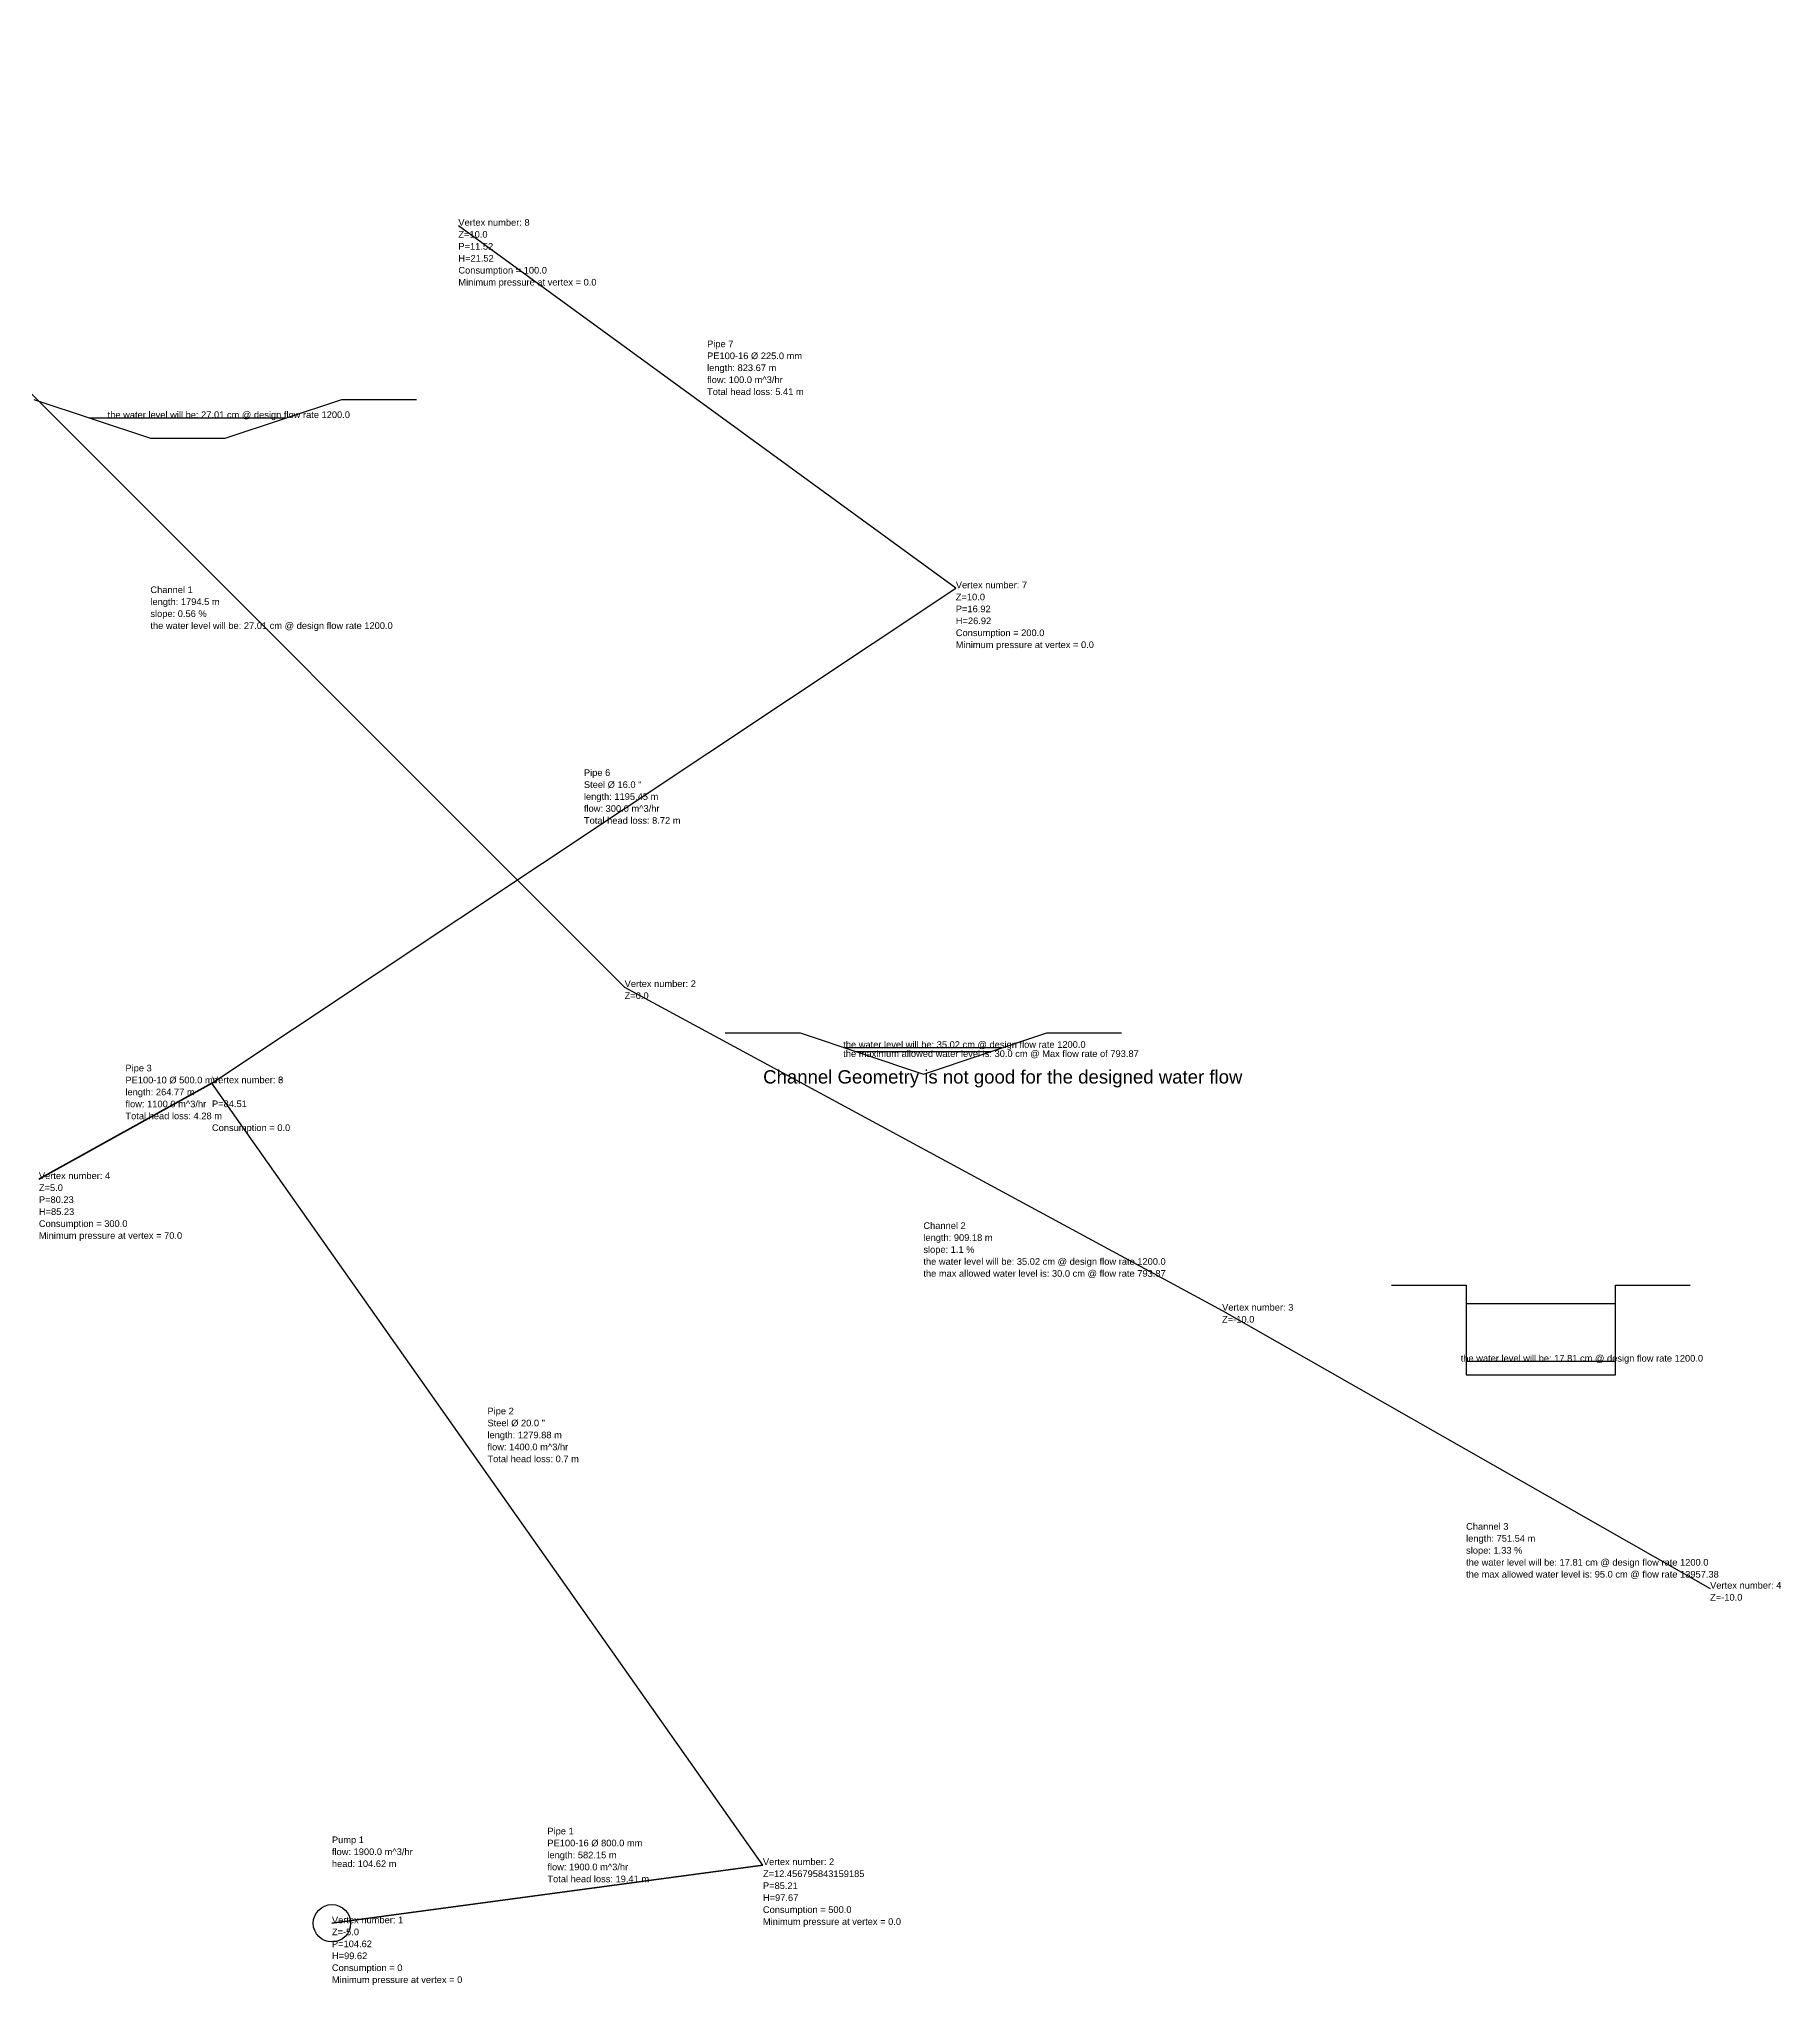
# Model space of a CAD drawing. Extents: x -1101 to 2475, y 1845 to 4459.
# Drawn here: x 144 to 2475, y 1845 to 4449 of the extents above; entities that cross this region are included whole.
import ezdxf

# ---------------------------------------------------------------- set-up
doc = ezdxf.new("R2010")
doc.units = 0
doc.header["$MEASUREMENT"] = 0
for name, color, linetype in [('channel', 38, 'Continuous'), ('channel water', 5, 'Continuous'), ('Channel_m-0_b-2_cd-1.2_q-1200_n-0.035', 3, 'Continuous'), ('Channel_m-3_b-0_mwd-0.3_q-1200_n-0.035', 3, 'Continuous'), ('Channel_m-3_b-1_q-1200_n-0.035', 3, 'Continuous'), ('channel_text', 7, 'Continuous'), ('pipe_text', 7, 'Continuous'), ('Pipe_type-(PE100-16)_nd-225_flow-100_MPressure-', 7, 'Continuous'), ('Pipe_type-(Steel)_nd-16_flow-200_MPressure-', 7, 'Continuous'), ('Pipe_type-(Steel)_nd-20', 4, 'Continuous'), ('Pump', 5, 'Continuous'), ('pump_text', 7, 'Continuous')]:
    doc.layers.add(name, color=color, linetype=linetype)
doc.layers.add('Pipe_type-(PE100-10)_nd-500_flow-300_MPressure-70', color=4, linetype='Continuous', lineweight=35)
doc.layers.add('Pipe_type-(PE100-16)_nd-800_flow-500', color=4, linetype='Continuous', lineweight=35)
doc.styles.get("Standard").update_dxf_attribs({"font": 'arial.ttf'})

msp = doc.modelspace()

# ---------------------------------------------------------------- linework, layer by layer
at = {"layer": 'channel'}
for p, q in [((137.2, 3966.9), (293.2, 3914.9)), ((393.2, 3914.9), (549.2, 3966.9)), ((549.2, 3966.9), (649.2, 3966.9)), ((293.2, 3914.9), (393.2, 3914.9)), ((1062.5, 3119.1), (1162.5, 3119.1)), ((1162.5, 3119.1), (1327.5, 3064.1)), ((1327.5, 3064.1), (1492.5, 3119.1)), ((1492.5, 3119.1), (1592.5, 3119.1)), ((1592.5, 3119.1), (1592.5, 3119.1)), ((1953.7, 2781.6), (2053.7, 2781.6)), ((2053.7, 2781.6), (2053.7, 2661.6)), ((2253.7, 2661.6), (2253.7, 2781.6)), ((2253.7, 2781.6), (2353.7, 2781.6)), ((2053.7, 2661.6), (2253.7, 2661.6))]:
    msp.add_line(p, q, dxfattribs=at)
at = {"layer": 'channel water'}
for p, q in [((474.2, 3941.9), (212.2, 3941.9)), ((1432.6, 3099.2), (1222.5, 3099.2)), ((1417.5, 3094.1), (1237.5, 3094.1)), ((2253.7, 2756.6), (2053.7, 2756.6)), ((2253.7, 2679.4), (2053.7, 2679.4))]:
    msp.add_line(p, q, dxfattribs=at)
at = {"layer": 'Channel_m-0_b-2_cd-1.2_q-1200_n-0.035'}
msp.add_line((1727.2, 2747.6, -10), (2380.2, 2375.6, -20), dxfattribs=at)
at = {"layer": 'Channel_m-3_b-0_mwd-0.3_q-1200_n-0.035'}
msp.add_line((927.8, 3180.6), (1727.2, 2747.6, -10), dxfattribs=at)
at = {"layer": 'Channel_m-3_b-1_q-1200_n-0.035'}
msp.add_line((-341.4, 4449.2, 10), (927.8, 3180.6), dxfattribs=at)
at = {"layer": 'Pipe_type-(PE100-10)_nd-500_flow-300_MPressure-70'}
msp.add_line((375.6, 3051.9, 3), (144, 2923.6, 5), dxfattribs=at)
at = {"layer": 'Pipe_type-(PE100-16)_nd-225_flow-100_MPressure-', "color": 4}
msp.add_line((1370.9, 3714.1, 10), (705.3, 4199.2, 10), dxfattribs=at)
at = {"layer": 'Pipe_type-(PE100-16)_nd-800_flow-500'}
msp.add_line((536.1, 1927.9, -5), (1112.8, 2005.7, 12.5), dxfattribs=at)
at = {"layer": 'Pipe_type-(Steel)_nd-16_flow-200_MPressure-', "color": 4}
msp.add_line((375.6, 3051.9, 3), (1370.9, 3714.1, 10), dxfattribs=at)
at = {"layer": 'Pipe_type-(Steel)_nd-20'}
msp.add_line((1112.8, 2005.7, 12.5), (375.6, 3051.9, 3), dxfattribs=at)
at = {"layer": 'Pump'}
msp.add_circle((536.1, 1927.9, -5), 25, dxfattribs=at)

# ---------------------------------------------------------------- texts
at = {"layer": 'channel water'}
for s, p in [('the water level will be: 27.01 cm @ design flow rate 1200.0', (236, 3941.9)), ('the water level will be: 35.02 cm @ design flow rate 1200.0', (1220.3, 3099.2)), ('the maximum allowed water level is: 30.0 cm @ Max flow rate of 793.87', (1220.3, 3087)), ('the water level will be: 17.81 cm @ design flow rate 1200.0', (2046.5, 2679.4))]:
    msp.add_text(s, height=8.9, dxfattribs=at).set_placement(p)
at = {"layer": 'channel water', "color": 1}
msp.add_text('Channel Geometry is not good for the designed water flow', height=17.8, dxfattribs=at).set_placement((1113.1, 3051.5))
at = {"layer": 'channel_text'}
for s, p in [('Channel 1', (293.2, 3707.7, 5)), ('length: 1794.5 m', (293.2, 3691.7, 5)), ('slope: 0.56 %', (293.2, 3675.7, 5)), ('the water level will be: 27.01 cm @ design flow rate 1200.0', (293.2, 3659.7, 5)), ('Vertex number: 2', (927.8, 3180.6)), ('Z=0.0', (927.8, 3164.6)), ('Channel 2', (1327.5, 2856.9, -5)), ('length: 909.18 m', (1327.5, 2840.9, -5)), ('the water level will be: 35.02 cm @ design flow rate 1200.0', (1327.5, 2808.9, -5)), ('slope: 1.1 %', (1327.5, 2824.9, -5)), ('the max allowed water level is: 30.0 cm @ flow rate 793.87', (1327.5, 2792.9, -5)), ('Vertex number: 3', (1727.2, 2747.6, -10)), ('Z=-10.0', (1727.2, 2731.6, -10)), ('Channel 3', (2053.7, 2454.4, -15)), ('length: 751.54 m', (2053.7, 2438.4, -15)), ('slope: 1.33 %', (2053.7, 2422.4, -15)), ('the water level will be: 17.81 cm @ design flow rate 1200.0', (2053.7, 2406.4, -15)), ('the max allowed water level is: 95.0 cm @ flow rate 13957.38', (2053.7, 2390.4, -15)), ('Vertex number: 4', (2380.2, 2375.6, -20)), ('Z=-10.0', (2380.2, 2359.6, -20))]:
    msp.add_text(s, height=8.9, dxfattribs=at).set_placement(p)
at = {"layer": 'pipe_text'}
for s, p in [('Vertex number: 8', (705.3, 4199.2, 10)), ('Vertex number: 8', (705.3, 4199.2, 10)), ('Vertex number: 8', (705.3, 4199.2, 10)), ('Vertex number: 8', (705.3, 4199.2, 10)), ('Z=10.0', (705.3, 4183.2, 10)), ('Z=10.0', (705.3, 4183.2, 10)), ('Z=10.0', (705.3, 4183.2, 10)), ('Z=10.0', (705.3, 4183.2, 10)), ('P=11.52', (705.3, 4167.2, 10)), ('P=11.52', (705.3, 4167.2, 10)), ('P=11.52', (705.3, 4167.2, 10)), ('P=11.52', (705.3, 4167.2, 10)), ('Consumption = 100.0', (705.3, 4135.2, 10)), ('Consumption = 100.0', (705.3, 4135.2, 10)), ('Consumption = 100.0', (705.3, 4135.2, 10)), ('Consumption = 100.0', (705.3, 4135.2, 10)), ('H=21.52', (705.3, 4151.2, 10)), ('H=21.52', (705.3, 4151.2, 10)), ('H=21.52', (705.3, 4151.2, 10)), ('H=21.52', (705.3, 4151.2, 10)), ('Minimum pressure at vertex = 0.0', (705.3, 4119.2, 10)), ('Minimum pressure at vertex = 0.0', (705.3, 4119.2, 10)), ('Minimum pressure at vertex = 0.0', (705.3, 4119.2, 10)), ('Minimum pressure at vertex = 0.0', (705.3, 4119.2, 10)), ('Pipe 7', (1038.1, 4036.7, 10)), ('Pipe 7', (1038.1, 4036.7, 10)), ('Pipe 7', (1038.1, 4036.7, 10)), ('Pipe 7', (1038.1, 4036.7, 10)), ('length: 823.67 m', (1038.1, 4004.7, 10)), ('length: 823.67 m', (1038.1, 4004.7, 10)), ('length: 823.67 m', (1038.1, 4004.7, 10)), ('length: 823.67 m', (1038.1, 4004.7, 10)), ('PE100-16 %%C 225.0 mm', (1038.1, 4020.7, 10)), ('PE100-16 %%C 225.0 mm', (1038.1, 4020.7, 10)), ('PE100-16 %%C 225.0 mm', (1038.1, 4020.7, 10)), ('PE100-16 %%C 225.0 mm', (1038.1, 4020.7, 10)), ('flow: 100.0 m^ 3/hr', (1038.1, 3988.7, 10)), ('flow: 100.0 m^ 3/hr', (1038.1, 3988.7, 10)), ('flow: 100.0 m^ 3/hr', (1038.1, 3988.7, 10)), ('flow: 100.0 m^ 3/hr', (1038.1, 3988.7, 10)), ('Total head loss: 5.41 m', (1038.1, 3972.7, 10)), ('Total head loss: 5.41 m', (1038.1, 3972.7, 10)), ('Total head loss: 5.41 m', (1038.1, 3972.7, 10)), ('Total head loss: 5.41 m', (1038.1, 3972.7, 10)), ('Vertex number: 7', (1370.9, 3714.1, 10)), ('Vertex number: 7', (1370.9, 3714.1, 10)), ('Vertex number: 7', (1370.9, 3714.1, 10)), ('Vertex number: 7', (1370.9, 3714.1, 10)), ('Z=10.0', (1370.9, 3698.1, 10)), ('Z=10.0', (1370.9, 3698.1, 10)), ('Z=10.0', (1370.9, 3698.1, 10)), ('Z=10.0', (1370.9, 3698.1, 10)), ('P=16.92', (1370.9, 3682.1, 10)), ('P=16.92', (1370.9, 3682.1, 10)), ('P=16.92', (1370.9, 3682.1, 10)), ('P=16.92', (1370.9, 3682.1, 10)), ('H=26.92', (1370.9, 3666.1, 10)), ('H=26.92', (1370.9, 3666.1, 10)), ('H=26.92', (1370.9, 3666.1, 10)), ('H=26.92', (1370.9, 3666.1, 10)), ('Consumption = 200.0', (1370.9, 3650.1, 10)), ('Consumption = 200.0', (1370.9, 3650.1, 10)), ('Consumption = 200.0', (1370.9, 3650.1, 10)), ('Consumption = 200.0', (1370.9, 3650.1, 10)), ('Minimum pressure at vertex = 0.0', (1370.9, 3634.1, 10)), ('Minimum pressure at vertex = 0.0', (1370.9, 3634.1, 10)), ('Minimum pressure at vertex = 0.0', (1370.9, 3634.1, 10)), ('Minimum pressure at vertex = 0.0', (1370.9, 3634.1, 10)), ('Pipe 6', (873.3, 3463, 6.5)), ('Pipe 6', (873.3, 3463, 6.5)), ('Pipe 6', (873.3, 3463, 6.5)), ('Pipe 6', (873.3, 3463, 6.5)), ('Steel %%C 16.0 "', (873.3, 3447, 6.5)), ('Steel %%C 16.0 "', (873.3, 3447, 6.5)), ('Steel %%C 16.0 "', (873.3, 3447, 6.5)), ('Steel %%C 16.0 "', (873.3, 3447, 6.5)), ('length: 1195.45 m', (873.3, 3431, 6.5)), ('length: 1195.45 m', (873.3, 3431, 6.5)), ('length: 1195.45 m', (873.3, 3431, 6.5)), ('length: 1195.45 m', (873.3, 3431, 6.5)), ('flow: 300.0 m^ 3/hr', (873.3, 3415, 6.5)), ('flow: 300.0 m^ 3/hr', (873.3, 3415, 6.5)), ('flow: 300.0 m^ 3/hr', (873.3, 3415, 6.5)), ('flow: 300.0 m^ 3/hr', (873.3, 3415, 6.5)), ('Total head loss: 8.72 m', (873.3, 3399, 6.5)), ('Total head loss: 8.72 m', (873.3, 3399, 6.5)), ('Total head loss: 8.72 m', (873.3, 3399, 6.5)), ('Total head loss: 8.72 m', (873.3, 3399, 6.5)), ('Pipe 3', (259.8, 3067.7, 4)), ('Pipe 3', (259.8, 3067.7, 4)), ('Pipe 3', (259.8, 3067.7, 4)), ('Pipe 3', (259.8, 3067.7, 4)), ('PE100-10 %%C 500.0 mm', (259.8, 3051.7, 4)), ('PE100-10 %%C 500.0 mm', (259.8, 3051.7, 4)), ('PE100-10 %%C 500.0 mm', (259.8, 3051.7, 4)), ('PE100-10 %%C 500.0 mm', (259.8, 3051.7, 4)), ('Vertex number: 3', (375.6, 3051.9, 3)), ('Vertex number: 6', (375.6, 3051.9, 3)), ('Vertex number: 3', (375.6, 3051.9, 3)), ('Vertex number: 6', (375.6, 3051.9, 3)), ('Vertex number: 3', (375.6, 3051.9, 3)), ('Vertex number: 6', (375.6, 3051.9, 3)), ('Vertex number: 3', (375.6, 3051.9, 3)), ('Vertex number: 6', (375.6, 3051.9, 3)), ('flow: 1100.0 m^ 3/hr', (259.8, 3019.7, 4)), ('flow: 1100.0 m^ 3/hr', (259.8, 3019.7, 4)), ('flow: 1100.0 m^ 3/hr', (259.8, 3019.7, 4)), ('flow: 1100.0 m^ 3/hr', (259.8, 3019.7, 4)), ('length: 264.77 m', (259.8, 3035.7, 4)), ('length: 264.77 m', (259.8, 3035.7, 4)), ('length: 264.77 m', (259.8, 3035.7, 4)), ('length: 264.77 m', (259.8, 3035.7, 4)), ('Z=3.0', (375.6, 3035.9, 3)), ('Z=3.0', (375.6, 3035.9, 3)), ('Z=3.0', (375.6, 3035.9, 3)), ('Z=3.0', (375.6, 3035.9, 3)), ('Z=3.0', (375.6, 3035.9, 3)), ('Z=3.0', (375.6, 3035.9, 3)), ('Z=3.0', (375.6, 3035.9, 3)), ('Z=3.0', (375.6, 3035.9, 3)), ('P=84.51', (375.6, 3019.9, 3)), ('P=84.51', (375.6, 3019.9, 3)), ('P=84.51', (375.6, 3019.9, 3)), ('P=84.51', (375.6, 3019.9, 3)), ('P=84.51', (375.6, 3019.9, 3)), ('P=84.51', (375.6, 3019.9, 3)), ('P=84.51', (375.6, 3019.9, 3)), ('P=84.51', (375.6, 3019.9, 3)), ('Total head loss: 4.28 m', (259.8, 3003.7, 4)), ('Total head loss: 4.28 m', (259.8, 3003.7, 4)), ('Total head loss: 4.28 m', (259.8, 3003.7, 4)), ('Total head loss: 4.28 m', (259.8, 3003.7, 4)), ('Consumption = 0.0', (375.6, 2987.9, 3)), ('Consumption = 0.0', (375.6, 2987.9, 3)), ('Consumption = 0.0', (375.6, 2987.9, 3)), ('Consumption = 0.0', (375.6, 2987.9, 3)), ('Consumption = 0.0', (375.6, 2987.9, 3)), ('Consumption = 0.0', (375.6, 2987.9, 3)), ('Consumption = 0.0', (375.6, 2987.9, 3)), ('Consumption = 0.0', (375.6, 2987.9, 3)), ('H=87.51', (375.6, 3003.9, 3)), ('H=87.51', (375.6, 3003.9, 3)), ('H=87.51', (375.6, 3003.9, 3)), ('H=87.51', (375.6, 3003.9, 3)), ('H=87.51', (375.6, 3003.9, 3)), ('H=87.51', (375.6, 3003.9, 3)), ('H=87.51', (375.6, 3003.9, 3)), ('H=87.51', (375.6, 3003.9, 3)), ('Minimum pressure at vertex = 0.0', (375.6, 2971.9, 3)), ('Minimum pressure at vertex = 0.0', (375.6, 2971.9, 3)), ('Minimum pressure at vertex = 0.0', (375.6, 2971.9, 3)), ('Minimum pressure at vertex = 0.0', (375.6, 2971.9, 3)), ('Minimum pressure at vertex = 0.0', (375.6, 2971.9, 3)), ('Minimum pressure at vertex = 0.0', (375.6, 2971.9, 3)), ('Minimum pressure at vertex = 0.0', (375.6, 2971.9, 3)), ('Minimum pressure at vertex = 0.0', (375.6, 2971.9, 3)), ('Vertex number: 4', (144, 2923.6, 5)), ('Vertex number: 4', (144, 2923.6, 5)), ('Vertex number: 4', (144, 2923.6, 5)), ('Vertex number: 4', (144, 2923.6, 5)), ('Z=5.0', (144, 2907.6, 5)), ('Z=5.0', (144, 2907.6, 5)), ('Z=5.0', (144, 2907.6, 5)), ('Z=5.0', (144, 2907.6, 5)), ('P=80.23', (144, 2891.6, 5)), ('P=80.23', (144, 2891.6, 5)), ('P=80.23', (144, 2891.6, 5)), ('P=80.23', (144, 2891.6, 5)), ('Consumption = 300.0', (144, 2859.6, 5)), ('Consumption = 300.0', (144, 2859.6, 5)), ('Consumption = 300.0', (144, 2859.6, 5)), ('Consumption = 300.0', (144, 2859.6, 5)), ('H=85.23', (144, 2875.6, 5)), ('H=85.23', (144, 2875.6, 5)), ('H=85.23', (144, 2875.6, 5)), ('H=85.23', (144, 2875.6, 5)), ('Minimum pressure at vertex = 70.0', (144, 2843.6, 5)), ('Minimum pressure at vertex = 70.0', (144, 2843.6, 5)), ('Minimum pressure at vertex = 70.0', (144, 2843.6, 5)), ('Minimum pressure at vertex = 70.0', (144, 2843.6, 5)), ('Pipe 2', (744.2, 2608.8, 7.7)), ('Pipe 2', (744.2, 2608.8, 7.7)), ('Pipe 2', (744.2, 2608.8, 7.7)), ('Pipe 2', (744.2, 2608.8, 7.7)), ('Steel %%C 20.0 "', (744.2, 2592.8, 7.7)), ('Steel %%C 20.0 "', (744.2, 2592.8, 7.7)), ('Steel %%C 20.0 "', (744.2, 2592.8, 7.7)), ('Steel %%C 20.0 "', (744.2, 2592.8, 7.7)), ('length: 1279.88 m', (744.2, 2576.8, 7.7)), ('length: 1279.88 m', (744.2, 2576.8, 7.7)), ('length: 1279.88 m', (744.2, 2576.8, 7.7)), ('length: 1279.88 m', (744.2, 2576.8, 7.7)), ('flow: 1400.0 m^ 3/hr', (744.2, 2560.8, 7.7)), ('flow: 1400.0 m^ 3/hr', (744.2, 2560.8, 7.7)), ('flow: 1400.0 m^ 3/hr', (744.2, 2560.8, 7.7)), ('flow: 1400.0 m^ 3/hr', (744.2, 2560.8, 7.7)), ('Total head loss: 0.7 m', (744.2, 2544.8, 7.7)), ('Total head loss: 0.7 m', (744.2, 2544.8, 7.7)), ('Total head loss: 0.7 m', (744.2, 2544.8, 7.7)), ('Total head loss: 0.7 m', (744.2, 2544.8, 7.7)), ('Pipe 1', (824.4, 2046.8, 3.7)), ('Pipe 1', (824.4, 2046.8, 3.7)), ('Pipe 1', (824.4, 2046.8, 3.7)), ('Pipe 1', (824.4, 2046.8, 3.7)), ('PE100-16 %%C 800.0 mm', (824.4, 2030.8, 3.7)), ('PE100-16 %%C 800.0 mm', (824.4, 2030.8, 3.7)), ('PE100-16 %%C 800.0 mm', (824.4, 2030.8, 3.7)), ('PE100-16 %%C 800.0 mm', (824.4, 2030.8, 3.7)), ('flow: 1900.0 m^ 3/hr', (824.4, 1998.8, 3.7)), ('flow: 1900.0 m^ 3/hr', (824.4, 1998.8, 3.7)), ('flow: 1900.0 m^ 3/hr', (824.4, 1998.8, 3.7)), ('flow: 1900.0 m^ 3/hr', (824.4, 1998.8, 3.7)), ('length: 582.15 m', (824.4, 2014.8, 3.7)), ('length: 582.15 m', (824.4, 2014.8, 3.7)), ('length: 582.15 m', (824.4, 2014.8, 3.7)), ('length: 582.15 m', (824.4, 2014.8, 3.7)), ('Vertex number: 2', (1112.8, 2005.7, 12.5)), ('Vertex number: 2', (1112.8, 2005.7, 12.5)), ('Vertex number: 2', (1112.8, 2005.7, 12.5)), ('Vertex number: 2', (1112.8, 2005.7, 12.5)), ('Total head loss: 19.41 m', (824.4, 1982.8, 3.7)), ('Total head loss: 19.41 m', (824.4, 1982.8, 3.7)), ('Total head loss: 19.41 m', (824.4, 1982.8, 3.7)), ('Total head loss: 19.41 m', (824.4, 1982.8, 3.7)), ('Z=12.456795843159185', (1112.8, 1989.7, 12.5)), ('Z=12.456795843159185', (1112.8, 1989.7, 12.5)), ('Z=12.456795843159185', (1112.8, 1989.7, 12.5)), ('Z=12.456795843159185', (1112.8, 1989.7, 12.5)), ('P=85.21', (1112.8, 1973.7, 12.5)), ('P=85.21', (1112.8, 1973.7, 12.5)), ('P=85.21', (1112.8, 1973.7, 12.5)), ('P=85.21', (1112.8, 1973.7, 12.5)), ('H=97.67', (1112.8, 1957.7, 12.5)), ('H=97.67', (1112.8, 1957.7, 12.5)), ('H=97.67', (1112.8, 1957.7, 12.5)), ('H=97.67', (1112.8, 1957.7, 12.5)), ('Vertex number: 1', (536.1, 1927.9, -5)), ('Vertex number: 1', (536.1, 1927.9, -5)), ('Vertex number: 1', (536.1, 1927.9, -5)), ('Vertex number: 1', (536.1, 1927.9, -5)), ('Consumption = 500.0', (1112.8, 1941.7, 12.5)), ('Consumption = 500.0', (1112.8, 1941.7, 12.5)), ('Consumption = 500.0', (1112.8, 1941.7, 12.5)), ('Consumption = 500.0', (1112.8, 1941.7, 12.5)), ('Minimum pressure at vertex = 0.0', (1112.8, 1925.7, 12.5)), ('Minimum pressure at vertex = 0.0', (1112.8, 1925.7, 12.5)), ('Minimum pressure at vertex = 0.0', (1112.8, 1925.7, 12.5)), ('Minimum pressure at vertex = 0.0', (1112.8, 1925.7, 12.5)), ('Z=-5.0', (536.1, 1911.9, -5)), ('Z=-5.0', (536.1, 1911.9, -5)), ('Z=-5.0', (536.1, 1911.9, -5)), ('Z=-5.0', (536.1, 1911.9, -5)), ('P=104.62', (536.1, 1895.9, -5)), ('P=104.62', (536.1, 1895.9, -5)), ('P=104.62', (536.1, 1895.9, -5)), ('P=104.62', (536.1, 1895.9, -5)), ('H=99.62', (536.1, 1879.9, -5)), ('H=99.62', (536.1, 1879.9, -5)), ('H=99.62', (536.1, 1879.9, -5)), ('H=99.62', (536.1, 1879.9, -5)), ('Consumption = 0', (536.1, 1863.9, -5)), ('Consumption = 0', (536.1, 1863.9, -5)), ('Consumption = 0', (536.1, 1863.9, -5)), ('Consumption = 0', (536.1, 1863.9, -5)), ('Minimum pressure at vertex = 0', (536.1, 1847.9, -5)), ('Minimum pressure at vertex = 0', (536.1, 1847.9, -5)), ('Minimum pressure at vertex = 0', (536.1, 1847.9, -5)), ('Minimum pressure at vertex = 0', (536.1, 1847.9, -5))]:
    msp.add_text(s, height=8.9, dxfattribs=at).set_placement(p)
at = {"layer": 'pump_text'}
for s, p in [('Pump 1', (536.1, 2035.1, -5)), ('Pump 1', (536.1, 2035.1, -5)), ('Pump 1', (536.1, 2035.1, -5)), ('Pump 1', (536.1, 2035.1, -5)), ('flow: 1900.0 m^ 3/hr', (536.1, 2019.1, -5)), ('flow: 1900.0 m^ 3/hr', (536.1, 2019.1, -5)), ('flow: 1900.0 m^ 3/hr', (536.1, 2019.1, -5)), ('flow: 1900.0 m^ 3/hr', (536.1, 2019.1, -5)), ('head: 104.62 m', (536.1, 2003.1, -5)), ('head: 104.62 m', (536.1, 2003.1, -5)), ('head: 104.62 m', (536.1, 2003.1, -5)), ('head: 104.62 m', (536.1, 2003.1, -5))]:
    msp.add_text(s, height=8.9, dxfattribs=at).set_placement(p)

doc.saveas('drawing.dxf')
